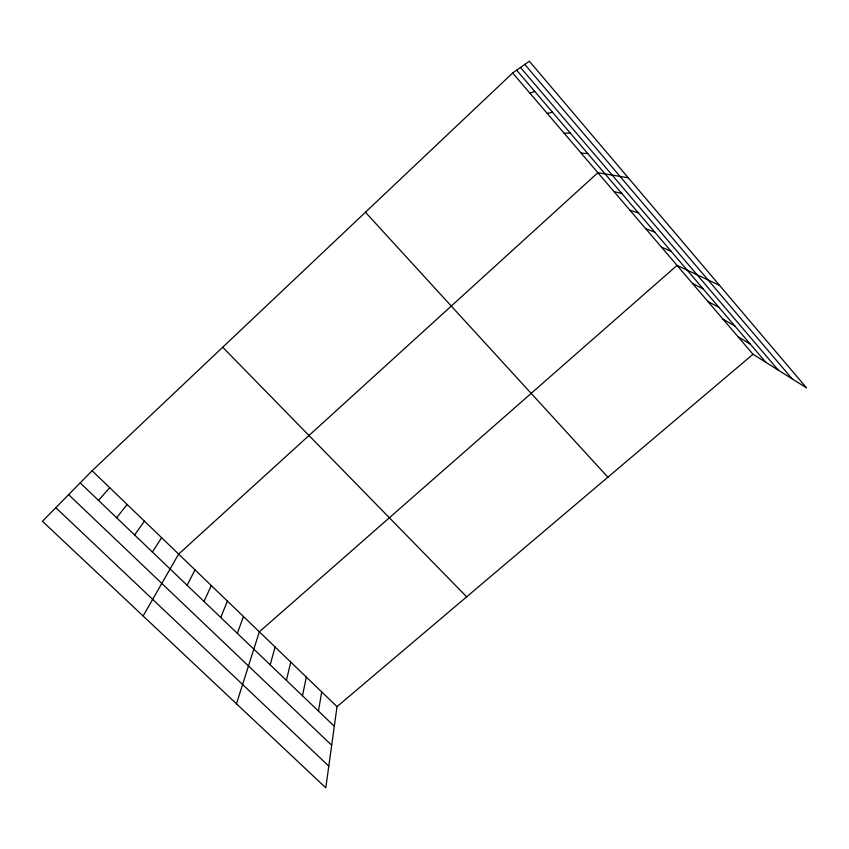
<?xml version="1.0" encoding="UTF-8"?>
<svg xmlns="http://www.w3.org/2000/svg" width="849" height="849" viewBox="0 0 849 849"><rect width="100%" height="100%" fill="white"/><g stroke="black" fill="none" stroke-linecap="round" stroke-linejoin="round"><path stroke-width="1.27" d="M753.01 354.277L337.011 706.644L325.793 787.798L42.45 521.286L92.117 470.749L512.669 72.993L529.33 61.202L806.55 387.887L753.01 354.277L512.669 72.993M318.46 711.069L321.718 691.903M302.499 695.777L306.298 677.056M286.4 680.357L290.761 662.093M270.184 664.82L275.118 647.012M236.468 703.779L259.338 631.826L677.067 265.387L719.581 285.391M237.349 633.375L243.451 616.512M220.74 617.467L227.436 601.092M203.993 601.432L211.295 585.545M187.109 585.269L195.026 569.87M143.12 615.981L178.63 554.089L597.876 172.708L628.281 177.802M152.417 552.03L161.607 537.682M134.588 534.966L144.447 521.159M116.61 517.741L127.148 504.486M98.484 500.379L109.701 487.687M530.02 93.294L534.647 91.321M547.202 113.416L552.508 112.259M564.245 133.357L570.199 133.006M581.13 153.117L587.731 153.552M613.976 191.556L621.818 193.508M629.947 210.255L638.384 212.919M645.792 228.784L654.802 232.17M661.488 247.165L671.071 251.251M692.508 283.46L703.195 288.904M707.822 301.384L719.061 307.497M723.008 319.16L734.778 325.92M738.078 336.788L750.367 344.195M55.811 507.681L328.796 766.106M68.62 494.659L331.683 745.22M80.199 482.869L334.304 726.235M92.117 470.749L337.011 706.644M222.703 347.241L466.663 596.826M365.441 212.239L607.884 477.212M520.49 67.453L778.289 370.143M516.627 70.191L765.819 362.311M524.799 64.407L792.096 378.813"/></g></svg>
